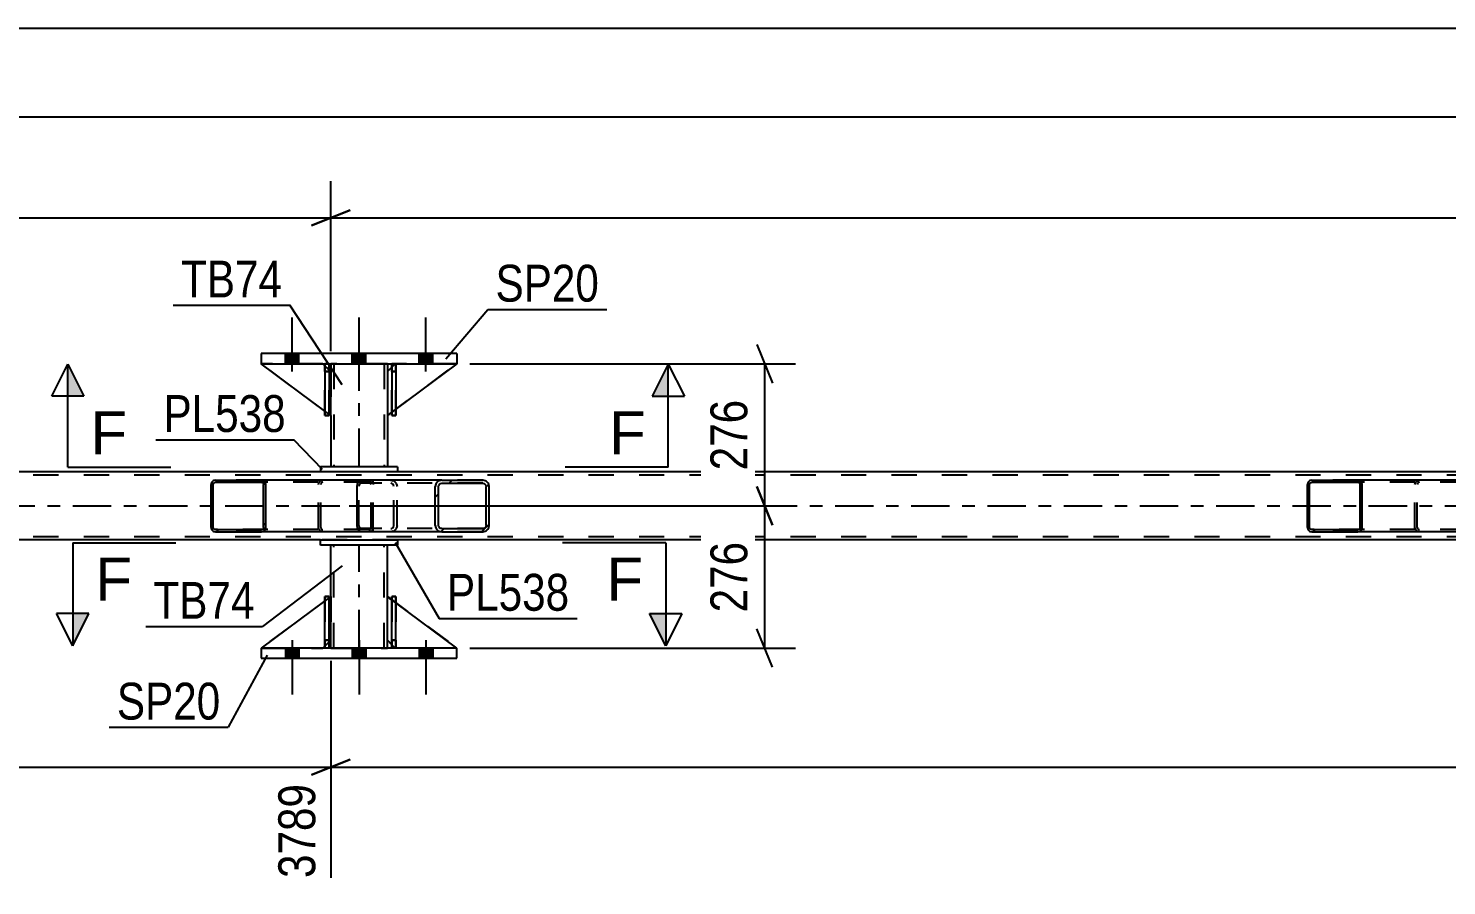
# Model space of a CAD drawing. Header units: millimetres. Extents: x 0 to 841, y 0 to 594.
# Drawn here: x 216.2 to 326.3, y 217.8 to 284.5 of the extents above; entities that cross this region are included whole.
import ezdxf

# ---------------------------------------------------------------- set-up
doc = ezdxf.new("R2010")
doc.units = ezdxf.units.MM
doc.linetypes.add('DXK_LINE_DOT2', pattern=[3.9198, 1.9599, -1.9599])
doc.linetypes.add('DXK_LINE_DOT3', pattern=[5.9187, 2.979, -0.9799, 0.9799, -0.9799])
doc.styles.add('Arial', font='ARIAL.TTF', dxfattribs={"height": 0.2})
doc.styles.add('Arial Narrow', font='ARIALN.TTF', dxfattribs={"height": 0.2})

# ---------------------------------------------------------------- blocks, each defined once
blk = doc.blocks.new('Bolt-814748613-2483 - 2466')
at = {"linetype": 'Continuous'}
for points in [[(237.22, 236.31), (236.18, 236.31), (236.18, 235.51), (237.22, 235.51)], [(237.22, 236.31), (236.18, 236.31), (236.18, 235.51), (237.22, 235.51)], [(237.22, 236.31), (236.18, 236.31), (236.18, 235.51), (237.22, 235.51)], [(242.42, 236.31), (241.38, 236.31), (241.38, 235.51), (242.42, 235.51)], [(242.42, 236.31), (241.38, 236.31), (241.38, 235.51), (242.42, 235.51)], [(247.62, 236.31), (246.58, 236.31), (246.58, 235.51), (247.62, 235.51)], [(247.62, 236.31), (246.58, 236.31), (246.58, 235.51), (247.62, 235.51)], [(247.62, 236.31), (246.58, 236.31), (246.58, 235.51), (247.62, 235.51)]]:
    blk.add_hatch(color=1, dxfattribs=at).paths.add_polyline_path(points)
at = {"color": 1, "linetype": 'Continuous'}
for p, q in [((236.7, 236.91), (236.7, 232.71)), ((236.7, 236.91), (236.7, 232.71)), ((236.7, 236.91), (236.7, 232.71)), ((241.9, 236.91), (241.9, 232.71)), ((241.9, 236.91), (241.9, 232.71)), ((247.1, 236.91), (247.1, 232.71)), ((247.1, 236.91), (247.1, 232.71)), ((247.1, 236.91), (247.1, 232.71)), ((236.18, 236.31), (236.18, 235.51)), ((236.18, 236.31), (236.18, 235.51)), ((236.18, 236.31), (236.18, 235.51)), ((237.22, 236.31), (237.22, 235.51)), ((237.22, 236.31), (237.22, 235.51)), ((237.22, 236.31), (237.22, 235.51)), ((241.38, 236.31), (241.38, 235.51)), ((241.38, 236.31), (241.38, 235.51)), ((242.42, 236.31), (242.42, 235.51)), ((242.42, 236.31), (242.42, 235.51)), ((246.58, 236.31), (246.58, 235.51)), ((246.58, 236.31), (246.58, 235.51)), ((246.58, 236.31), (246.58, 235.51)), ((247.62, 236.31), (247.62, 235.51)), ((247.62, 236.31), (247.62, 235.51)), ((247.62, 236.31), (247.62, 235.51))]:
    blk.add_line(p, q, dxfattribs=at)
blk = doc.blocks.new('Part-814748613-2604 - 2466')
at = {"color": 2, "linetype": 'Continuous'}
for p, q in [((239.57, 258.39), (239.25, 258.39)), ((239.25, 258.39), (239.25, 254.39)), ((239.57, 258.39), (239.57, 258.39)), ((239.57, 258.39), (239.57, 254.39)), ((239.57, 254.39), (239.25, 254.39))]:
    blk.add_line(p, q, dxfattribs=at)
at = {"color": 7, "linetype": 'DXK_LINE_DOT2'}
for p, q in [((239.25, 257.79), (239.25, 258.39)), ((239.57, 257.79), (239.25, 257.79)), ((239.25, 257.79), (239.25, 254.39)), ((239.57, 257.79), (239.57, 258.39)), ((239.57, 258.39), (239.57, 258.39)), ((239.57, 254.39), (239.57, 257.79))]:
    blk.add_line(p, q, dxfattribs=at)
blk = doc.blocks.new('Bolt-814748613-2484 - 2466')
at = {"linetype": 'Continuous'}
for points in [[(236.18, 258.39), (237.22, 258.39), (237.22, 259.19), (236.18, 259.19)], [(236.18, 258.39), (237.22, 258.39), (237.22, 259.19), (236.18, 259.19)], [(236.18, 258.39), (237.22, 258.39), (237.22, 259.19), (236.18, 259.19)], [(241.38, 258.39), (242.42, 258.39), (242.42, 259.19), (241.38, 259.19)], [(241.38, 258.39), (242.42, 258.39), (242.42, 259.19), (241.38, 259.19)], [(246.58, 258.39), (247.62, 258.39), (247.62, 259.19), (246.58, 259.19)], [(246.58, 258.39), (247.62, 258.39), (247.62, 259.19), (246.58, 259.19)], [(246.58, 258.39), (247.62, 258.39), (247.62, 259.19), (246.58, 259.19)]]:
    blk.add_hatch(color=1, dxfattribs=at).paths.add_polyline_path(points)
at = {"color": 1, "linetype": 'Continuous'}
for p, q in [((236.7, 257.79), (236.7, 261.99)), ((236.7, 257.79), (236.7, 261.99)), ((236.7, 257.79), (236.7, 261.99)), ((241.9, 257.79), (241.9, 261.99)), ((241.9, 257.79), (241.9, 261.99)), ((247.1, 257.79), (247.1, 261.99)), ((247.1, 257.79), (247.1, 261.99)), ((247.1, 257.79), (247.1, 261.99)), ((236.18, 258.39), (236.18, 259.19)), ((236.18, 258.39), (236.18, 259.19)), ((236.18, 258.39), (236.18, 259.19)), ((237.22, 258.39), (237.22, 259.19)), ((237.22, 258.39), (237.22, 259.19)), ((237.22, 258.39), (237.22, 259.19)), ((241.38, 258.39), (241.38, 259.19)), ((241.38, 258.39), (241.38, 259.19)), ((242.42, 258.39), (242.42, 259.19)), ((242.42, 258.39), (242.42, 259.19)), ((246.58, 258.39), (246.58, 259.19)), ((246.58, 258.39), (246.58, 259.19)), ((246.58, 258.39), (246.58, 259.19)), ((247.62, 258.39), (247.62, 259.19)), ((247.62, 258.39), (247.62, 259.19)), ((247.62, 258.39), (247.62, 259.19))]:
    blk.add_line(p, q, dxfattribs=at)
blk = doc.blocks.new('Part-814748613-2548 - 2466')
at = {"color": 2, "linetype": 'Continuous'}
for p, q in [((238.9, 249.99), (101.3, 249.99)), ((494.3, 249.99), (244.9, 249.99)), ((238.9, 244.71), (101.3, 244.71)), ((494.3, 244.71), (244.9, 244.71))]:
    blk.add_line(p, q, dxfattribs=at)
at = {"color": 7, "linetype": 'DXK_LINE_DOT2'}
for p, q in [((244.9, 249.99), (238.9, 249.99)), ((763.42, 249.75), (101.3, 249.75)), ((763.42, 244.95), (101.3, 244.95)), ((244.9, 244.71), (238.9, 244.71))]:
    blk.add_line(p, q, dxfattribs=at)
at = {"color": 7, "linetype": 'DXK_LINE_DOT3'}
blk.add_line((101.3, 247.35), (763.42, 247.35), dxfattribs=at)
blk = doc.blocks.new('Part-814748613-2610 - 2466')
at = {"linetype": 'Continuous'}
h = blk.add_hatch(dxfattribs=at)
h.set_pattern_fill('', scale=0.7, style=0, pattern_type=0)
h.set_pattern_definition([(45, (234.6393, 249.1481), (-1.57154, 1.57154), [])])
h.paths.add_polyline_path([(234.67, 249.03), (234.64, 249.15), (234.57, 249.25), (234.45, 249.32), (234.32, 249.35), (230.75, 249.35), (230.62, 249.32), (230.51, 249.25), (230.43, 249.15), (230.41, 249.03), (230.41, 245.67), (230.43, 245.54), (230.51, 245.44), (230.62, 245.37), (230.75, 245.35), (234.32, 245.35), (234.45, 245.37), (234.57, 245.44), (234.64, 245.54), (234.67, 245.67)])
h.paths.add_polyline_path([(234.48, 245.6), (234.45, 245.55), (234.39, 245.52), (234.32, 245.51), (230.75, 245.51), (230.68, 245.52), (230.63, 245.55), (230.59, 245.6), (230.58, 245.67), (230.58, 249.03), (230.59, 249.09), (230.63, 249.14), (230.68, 249.17), (230.75, 249.19), (234.32, 249.19), (234.39, 249.17), (234.45, 249.14), (234.48, 249.09), (234.49, 249.03), (234.49, 245.67)])
at = {"color": 2, "linetype": 'Continuous'}
for p, q in [((230.43, 249.15), (230.41, 249.03)), ((230.41, 245.67), (230.41, 249.03)), ((230.58, 249.03), (230.59, 249.09)), ((230.58, 245.67), (230.58, 249.03)), ((230.59, 249.09), (230.63, 249.14)), ((230.75, 249.35), (230.62, 249.32)), ((230.63, 249.14), (230.68, 249.17)), ((230.68, 249.17), (230.75, 249.19)), ((230.75, 249.35), (234.32, 249.35)), ((230.75, 249.19), (234.32, 249.19)), ((242.02, 249.35), (234.32, 249.35)), ((234.45, 249.32), (234.32, 249.35)), ((234.32, 249.19), (234.39, 249.17)), ((234.39, 249.17), (234.45, 249.14)), ((234.45, 249.14), (234.48, 249.09)), ((234.48, 249.09), (234.49, 249.03)), ((234.49, 245.67), (234.49, 249.03)), ((234.67, 249.03), (234.64, 249.15)), ((234.67, 245.67), (234.67, 249.03)), ((230.41, 245.67), (230.43, 245.54)), ((230.59, 245.6), (230.58, 245.67)), ((230.63, 245.55), (230.59, 245.6)), ((234.48, 245.6), (234.45, 245.55)), ((234.49, 245.67), (234.48, 245.6)), ((234.64, 245.54), (234.67, 245.67)), ((230.62, 245.37), (230.75, 245.35)), ((230.68, 245.52), (230.63, 245.55)), ((230.75, 245.51), (230.68, 245.52)), ((230.75, 245.51), (234.32, 245.51)), ((230.75, 245.35), (234.32, 245.35)), ((234.39, 245.52), (234.32, 245.51)), ((234.32, 245.35), (234.45, 245.37)), ((242.02, 245.35), (234.32, 245.35)), ((234.45, 245.55), (234.39, 245.52))]:
    blk.add_line(p, q, dxfattribs=at)
at = {"color": 7, "linetype": 'DXK_LINE_DOT2'}
for p, q in [((234.32, 249.35), (230.75, 249.35)), ((242.67, 249.19), (230.75, 249.19)), ((238.76, 249.03), (238.78, 249.15)), ((238.76, 245.67), (238.76, 249.03)), ((238.94, 249.09), (238.93, 249.03)), ((238.93, 245.67), (238.93, 249.03)), ((238.98, 249.14), (238.94, 249.09)), ((238.97, 249.32), (239.1, 249.35)), ((239.03, 249.17), (238.98, 249.14)), ((239.1, 249.19), (239.03, 249.17)), ((242.67, 249.35), (242.02, 249.35)), ((242.67, 249.35), (242.8, 249.32)), ((242.74, 249.17), (242.67, 249.19)), ((242.79, 249.14), (242.74, 249.17)), ((242.83, 249.09), (242.79, 249.14)), ((242.84, 249.03), (242.83, 249.09)), ((242.84, 245.67), (242.84, 249.03)), ((242.99, 249.15), (243.01, 249.05)), ((243.01, 249.05), (243.01, 249.03)), ((243.01, 245.67), (243.01, 249.03)), ((238.78, 245.54), (238.76, 245.67)), ((238.93, 245.67), (238.94, 245.6)), ((238.94, 245.6), (238.98, 245.55)), ((242.79, 245.55), (242.83, 245.6)), ((242.83, 245.6), (242.84, 245.67)), ((243.01, 245.64), (242.99, 245.54)), ((243.01, 245.67), (243.01, 245.64)), ((242.67, 245.51), (230.75, 245.51)), ((234.32, 245.35), (230.75, 245.35)), ((239.1, 245.35), (238.97, 245.37)), ((238.98, 245.55), (238.99, 245.54)), ((238.99, 245.54), (239.03, 245.52)), ((239.03, 245.52), (239.1, 245.51)), ((242.67, 245.35), (242.02, 245.35)), ((242.67, 245.51), (242.74, 245.52)), ((242.8, 245.37), (242.67, 245.35)), ((242.74, 245.52), (242.79, 245.55))]:
    blk.add_line(p, q, dxfattribs=at)
at = {"color": 2, "linetype": 'Continuous'}
for centre, start, end in [((230.74, 249.01), 110.7583, 155.68), ((234.34, 249.01), 24.32, 69.2417), ((230.74, 245.68), 204.32, 249.2417), ((234.34, 245.68), 290.7583, 335.68)]:
    blk.add_arc(centre, 0.331, start, end, dxfattribs=at)
at = {"color": 7, "linetype": 'DXK_LINE_DOT2'}
for centre, start, end in [((239.09, 249.01), 110.7583, 155.68), ((242.69, 249.01), 24.32, 69.2417), ((239.09, 245.68), 204.32, 249.2417), ((242.69, 245.68), 290.7583, 335.68)]:
    blk.add_arc(centre, 0.331, start, end, dxfattribs=at)
blk = doc.blocks.new('Part-814748613-2624 - 2466')
at = {"color": 2, "linetype": 'Continuous'}
for p, q in [((239.7, 258.39), (239.7, 257.79)), ((244.1, 258.39), (244.1, 257.79)), ((239.7, 254.39), (239.7, 250.39)), ((244.1, 254.39), (244.1, 250.39))]:
    blk.add_line(p, q, dxfattribs=at)
at = {"color": 7, "linetype": 'DXK_LINE_DOT2'}
for p, q in [((244.1, 258.39), (239.7, 258.39)), ((239.7, 257.79), (239.7, 254.39)), ((239.94, 258.39), (239.94, 250.39)), ((243.86, 258.39), (243.86, 250.39)), ((244.1, 257.79), (244.1, 254.39)), ((244.1, 250.39), (239.7, 250.39))]:
    blk.add_line(p, q, dxfattribs=at)
at = {"color": 7, "linetype": 'DXK_LINE_DOT3'}
blk.add_line((241.9, 250.39), (241.9, 258.39), dxfattribs=at)
blk = doc.blocks.new('Part-814748613-2597 - 2466')
at = {"color": 2, "linetype": 'Continuous'}
for p, q in [((244.9, 250.39), (238.9, 250.39)), ((238.9, 250.39), (238.9, 249.99)), ((244.9, 249.99), (238.9, 249.99)), ((244.9, 250.39), (244.9, 249.99))]:
    blk.add_line(p, q, dxfattribs=at)
blk = doc.blocks.new('Part-814748613-2609 - 2466')
at = {"linetype": 'Continuous'}
h = blk.add_hatch(dxfattribs=at)
h.set_pattern_fill('', scale=0.7, style=0, pattern_type=0)
h.set_pattern_definition([(45, (251.971, 249.0494), (-1.57154, 1.57154), [])])
h.paths.add_polyline_path([(252.01, 248.87), (251.97, 249.05), (251.86, 249.21), (251.7, 249.31), (251.51, 249.35), (248.32, 249.35), (248.13, 249.31), (247.97, 249.21), (247.86, 249.05), (247.82, 248.87), (247.82, 245.83), (247.86, 245.64), (247.97, 245.49), (248.13, 245.38), (248.32, 245.35), (251.51, 245.35), (251.7, 245.38), (251.86, 245.49), (251.97, 245.64), (252.01, 245.83)])
h.paths.add_polyline_path([(251.74, 245.73), (251.68, 245.66), (251.6, 245.6), (251.51, 245.59), (248.32, 245.59), (248.23, 245.6), (248.14, 245.66), (248.09, 245.73), (248.07, 245.83), (248.07, 248.87), (248.09, 248.96), (248.14, 249.04), (248.23, 249.09), (248.32, 249.11), (251.51, 249.11), (251.6, 249.09), (251.68, 249.04), (251.74, 248.96), (251.76, 248.87), (251.76, 245.83)])
at = {"color": 2, "linetype": 'Continuous'}
for p, q in [((241.75, 248.87), (241.77, 249.05)), ((241.77, 249.05), (241.83, 249.21)), ((241.83, 249.21), (241.92, 249.31)), ((241.92, 249.31), (242.02, 249.35)), ((248.32, 249.35), (242.02, 249.35)), ((247.86, 249.05), (247.82, 248.87)), ((248.07, 248.87), (248.09, 248.96)), ((248.09, 248.96), (248.14, 249.04)), ((248.32, 249.35), (248.13, 249.31)), ((248.14, 249.04), (248.23, 249.09)), ((248.23, 249.09), (248.32, 249.11)), ((248.32, 249.35), (251.51, 249.35)), ((248.32, 249.11), (251.51, 249.11)), ((251.7, 249.31), (251.51, 249.35)), ((251.51, 249.11), (251.6, 249.09)), ((251.6, 249.09), (251.68, 249.04)), ((251.68, 249.04), (251.74, 248.96)), ((251.74, 248.96), (251.76, 248.87)), ((252.01, 248.87), (251.97, 249.05)), ((241.75, 245.83), (241.75, 248.87)), ((247.82, 245.83), (247.82, 248.87)), ((248.07, 245.83), (248.07, 248.87)), ((251.76, 245.83), (251.76, 248.87)), ((252.01, 245.83), (252.01, 248.87)), ((241.77, 245.64), (241.75, 245.83)), ((241.83, 245.49), (241.77, 245.64)), ((247.82, 245.83), (247.86, 245.64)), ((248.09, 245.73), (248.07, 245.83)), ((248.14, 245.66), (248.09, 245.73)), ((248.23, 245.6), (248.14, 245.66)), ((248.32, 245.59), (248.23, 245.6)), ((248.32, 245.59), (251.51, 245.59)), ((251.6, 245.6), (251.51, 245.59)), ((251.68, 245.66), (251.6, 245.6)), ((251.74, 245.73), (251.68, 245.66)), ((251.76, 245.83), (251.74, 245.73)), ((251.97, 245.64), (252.01, 245.83)), ((241.92, 245.38), (241.83, 245.49)), ((242.02, 245.35), (241.92, 245.38)), ((248.32, 245.35), (242.02, 245.35)), ((248.13, 245.38), (248.32, 245.35)), ((248.32, 245.35), (251.51, 245.35)), ((251.51, 245.35), (251.7, 245.38))]:
    blk.add_line(p, q, dxfattribs=at)
at = {"color": 7, "linetype": 'DXK_LINE_DOT2'}
for p, q in [((241.9, 248.96), (241.89, 248.87)), ((241.93, 249.04), (241.9, 248.96)), ((241.97, 249.09), (241.93, 249.04)), ((242.02, 249.11), (241.97, 249.09)), ((251.51, 249.11), (242.02, 249.11)), ((243.01, 249.11), (243.01, 249.35)), ((244.36, 249.35), (244.55, 249.31)), ((244.45, 249.09), (244.36, 249.11)), ((244.53, 249.04), (244.45, 249.09)), ((244.59, 248.96), (244.53, 249.04)), ((244.61, 248.87), (244.59, 248.96)), ((244.82, 249.05), (244.86, 248.87)), ((251.51, 249.35), (248.32, 249.35)), ((241.89, 245.83), (241.89, 248.87)), ((244.61, 245.83), (244.61, 248.87)), ((244.86, 245.83), (244.86, 248.87)), ((241.89, 245.83), (241.9, 245.73)), ((241.9, 245.73), (241.93, 245.66)), ((241.93, 245.66), (241.97, 245.6)), ((241.97, 245.6), (242.02, 245.59)), ((251.51, 245.59), (242.02, 245.59)), ((243.01, 245.35), (243.01, 245.59)), ((244.36, 245.59), (244.45, 245.6)), ((244.45, 245.6), (244.53, 245.66)), ((244.53, 245.66), (244.59, 245.73)), ((244.59, 245.73), (244.61, 245.83)), ((244.86, 245.83), (244.82, 245.64)), ((244.55, 245.38), (244.36, 245.35)), ((251.51, 245.35), (248.32, 245.35))]:
    blk.add_line(p, q, dxfattribs=at)
for centre, start, end in [((244.37, 248.85), 23.8494, 68.8059), ((244.37, 245.84), 291.1941, 336.1506)]:
    blk.add_arc(centre, 0.492, start, end, dxfattribs=at)
at = {"color": 2, "linetype": 'Continuous'}
for centre, start, end in [((248.31, 248.85), 111.1941, 156.1506), ((251.52, 248.85), 23.8494, 68.8059), ((248.31, 245.84), 203.8494, 248.8059), ((251.52, 245.84), 291.1941, 336.1506)]:
    blk.add_arc(centre, 0.492, start, end, dxfattribs=at)
blk = doc.blocks.new('Part-814748613-2626 - 2466')
at = {"color": 7, "linetype": 'DXK_LINE_DOT2'}
for p, q in [((244.45, 257.79), (244.45, 258.39)), ((244.45, 258.39), (244.45, 258.39)), ((244.45, 258.39), (244.45, 254.39)), ((244.77, 258.39), (244.45, 258.39)), ((244.45, 254.39), (244.45, 257.79)), ((244.45, 257.79), (244.77, 257.79)), ((244.77, 257.79), (244.77, 258.39)), ((244.77, 254.39), (244.77, 258.39)), ((244.77, 257.79), (244.77, 254.39)), ((244.45, 254.39), (244.77, 254.39))]:
    blk.add_line(p, q, dxfattribs=at)
blk = doc.blocks.new('Part-814748613-2706 - 2466')
at = {"color": 2, "linetype": 'Continuous'}
for p, q in [((244.1, 236.91), (244.1, 240.31)), ((244.45, 240.04), (244.1, 240.31)), ((249.5, 236.31), (244.77, 239.81)), ((244.45, 236.55), (244.1, 236.91))]:
    blk.add_line(p, q, dxfattribs=at)
at = {"color": 7, "linetype": 'DXK_LINE_DOT2'}
for p, q in [((244.77, 239.81), (244.45, 240.04)), ((244.7, 236.31), (244.45, 236.55)), ((249.5, 236.31), (244.7, 236.31)), ((249.5, 236.31), (249.5, 236.31)), ((249.5, 236.31), (249.5, 236.31))]:
    blk.add_line(p, q, dxfattribs=at)
blk = doc.blocks.new('Part-814748613-2707 - 2466')
at = {"color": 7, "linetype": 'DXK_LINE_DOT2'}
for p, q in [((244.1, 236.91), (244.1, 240.31)), ((244.1, 240.31), (249.5, 236.31)), ((244.7, 236.31), (244.1, 236.91)), ((249.5, 236.31), (244.7, 236.31))]:
    blk.add_line(p, q, dxfattribs=at)
blk = doc.blocks.new('Part-814748613-2708 - 2466')
at = {"color": 7, "linetype": 'DXK_LINE_DOT2'}
for p, q in [((239.25, 257.79), (239.25, 258.39)), ((239.25, 258.39), (239.25, 258.39)), ((239.25, 258.39), (239.25, 254.39)), ((239.57, 258.39), (239.25, 258.39)), ((239.25, 254.39), (239.25, 257.79)), ((239.25, 257.79), (239.57, 257.79)), ((239.57, 257.79), (239.57, 258.39)), ((239.57, 254.39), (239.57, 258.39)), ((239.57, 257.79), (239.57, 254.39)), ((239.25, 254.39), (239.57, 254.39))]:
    blk.add_line(p, q, dxfattribs=at)
blk = doc.blocks.new('Part-814748613-2709 - 2466')
at = {"color": 7, "linetype": 'DXK_LINE_DOT2'}
for p, q in [((239.57, 240.21), (239.25, 239.98)), ((239.7, 236.91), (239.7, 240.31)), ((239.7, 236.91), (239.1, 236.31)), ((239.57, 236.78), (239.25, 236.46)), ((234.3, 236.31), (239.1, 236.31))]:
    blk.add_line(p, q, dxfattribs=at)
at = {"color": 2, "linetype": 'Continuous'}
for p, q in [((239.7, 240.31), (239.57, 240.21)), ((239.7, 236.91), (239.7, 240.31)), ((239.25, 239.98), (234.3, 236.31)), ((239.7, 236.91), (239.57, 236.78)), ((239.7, 236.91), (239.7, 236.91)), ((239.25, 236.46), (239.1, 236.31))]:
    blk.add_line(p, q, dxfattribs=at)
blk = doc.blocks.new('Part-814748613-2710 - 2466')
at = {"color": 7, "linetype": 'DXK_LINE_DOT2'}
for p, q in [((239.7, 240.31), (234.3, 236.31)), ((239.7, 236.91), (239.7, 240.31)), ((239.7, 240.31), (239.7, 236.91)), ((239.1, 236.31), (239.7, 236.91)), ((239.7, 236.91), (239.1, 236.31)), ((239.7, 236.91), (239.7, 236.91)), ((234.3, 236.31), (239.1, 236.31))]:
    blk.add_line(p, q, dxfattribs=at)
blk = doc.blocks.new('Part-814748613-2711 - 2466')
at = {"color": 2, "linetype": 'Continuous'}
for p, q in [((244.45, 236.31), (244.45, 240.31)), ((244.45, 240.31), (244.77, 240.31)), ((244.77, 236.31), (244.77, 240.31)), ((244.45, 236.31), (244.45, 236.31)), ((244.77, 236.31), (244.45, 236.31))]:
    blk.add_line(p, q, dxfattribs=at)
at = {"color": 7, "linetype": 'DXK_LINE_DOT2'}
for p, q in [((244.45, 240.31), (244.45, 236.91)), ((244.77, 236.91), (244.77, 240.31)), ((244.45, 236.91), (244.45, 236.31)), ((244.45, 236.91), (244.77, 236.91)), ((244.77, 236.31), (244.77, 236.91)), ((244.77, 236.31), (244.77, 236.31))]:
    blk.add_line(p, q, dxfattribs=at)
blk = doc.blocks.new('Part-814748613-2713 - 2466')
at = {"color": 7, "linetype": 'DXK_LINE_DOT2'}
for p, q in [((244.77, 240.31), (244.45, 240.31)), ((244.45, 236.91), (244.45, 240.31)), ((244.45, 236.31), (244.45, 240.31)), ((244.77, 240.31), (244.77, 236.91)), ((244.77, 236.31), (244.77, 240.31)), ((244.77, 236.91), (244.45, 236.91)), ((244.45, 236.31), (244.45, 236.91)), ((244.77, 236.91), (244.77, 236.31)), ((244.77, 236.31), (244.45, 236.31)), ((244.77, 236.31), (244.77, 236.31))]:
    blk.add_line(p, q, dxfattribs=at)
blk = doc.blocks.new('Part-814748613-2717 - 2466')
at = {"color": 2, "linetype": 'Continuous'}
for p, q in [((244.77, 258.39), (244.45, 258.39)), ((244.45, 258.39), (244.45, 254.39)), ((244.77, 258.39), (244.77, 258.39)), ((244.77, 258.39), (244.77, 254.39)), ((244.77, 254.39), (244.45, 254.39))]:
    blk.add_line(p, q, dxfattribs=at)
at = {"color": 7, "linetype": 'DXK_LINE_DOT2'}
for p, q in [((244.45, 257.79), (244.45, 258.39)), ((244.77, 257.79), (244.45, 257.79)), ((244.45, 257.79), (244.45, 254.39)), ((244.77, 257.79), (244.77, 258.39)), ((244.77, 258.39), (244.77, 258.39)), ((244.77, 254.39), (244.77, 257.79))]:
    blk.add_line(p, q, dxfattribs=at)
blk = doc.blocks.new('Part-814748613-2718 - 2466')
at = {"color": 7, "linetype": 'DXK_LINE_DOT2'}
for p, q in [((239.7, 254.39), (234.3, 258.39)), ((234.3, 258.39), (239.1, 258.39)), ((239.1, 258.39), (239.7, 257.79)), ((239.7, 257.79), (239.1, 258.39)), ((239.7, 257.79), (239.7, 254.39)), ((239.7, 257.79), (239.7, 257.79)), ((239.7, 257.79), (239.7, 254.39))]:
    blk.add_line(p, q, dxfattribs=at)
blk = doc.blocks.new('Part-814748613-2719 - 2466')
at = {"color": 2, "linetype": 'Continuous'}
for p, q in [((239.25, 254.72), (234.3, 258.39)), ((239.25, 258.23), (239.1, 258.39)), ((239.7, 257.79), (239.57, 257.91)), ((239.7, 257.79), (239.7, 257.79)), ((239.7, 254.39), (239.7, 257.79)), ((239.57, 254.48), (239.7, 254.39)), ((239.7, 254.39), (239.7, 254.39))]:
    blk.add_line(p, q, dxfattribs=at)
at = {"color": 7, "linetype": 'DXK_LINE_DOT2'}
for p, q in [((239.1, 258.39), (234.3, 258.39)), ((239.1, 258.39), (239.7, 257.79)), ((239.57, 257.91), (239.25, 258.23)), ((239.7, 257.79), (239.7, 254.39)), ((239.57, 254.48), (239.25, 254.72))]:
    blk.add_line(p, q, dxfattribs=at)
blk = doc.blocks.new('Part-814748613-2720 - 2466')
at = {"color": 7, "linetype": 'DXK_LINE_DOT2'}
for p, q in [((244.7, 258.39), (244.1, 257.79)), ((244.1, 254.39), (249.5, 258.39)), ((244.1, 257.79), (244.1, 254.39)), ((249.5, 258.39), (244.7, 258.39))]:
    blk.add_line(p, q, dxfattribs=at)
blk = doc.blocks.new('Part-814748613-2721 - 2466')
at = {"color": 2, "linetype": 'Continuous'}
for p, q in [((244.45, 258.14), (244.1, 257.79)), ((244.1, 257.79), (244.1, 254.39)), ((249.5, 258.39), (244.77, 254.88)), ((244.45, 254.65), (244.1, 254.39))]:
    blk.add_line(p, q, dxfattribs=at)
at = {"color": 7, "linetype": 'DXK_LINE_DOT2'}
for p, q in [((244.7, 258.39), (244.45, 258.14)), ((249.5, 258.39), (244.7, 258.39)), ((244.77, 254.88), (244.45, 254.65))]:
    blk.add_line(p, q, dxfattribs=at)
blk = doc.blocks.new('Part-814748613-2740 - 2466')
at = {"linetype": 'Continuous'}
h = blk.add_hatch(dxfattribs=at)
h.set_pattern_fill('', scale=0.7, style=0, pattern_type=0)
h.set_pattern_definition([(45, (319.7735, 249.1481), (-1.57154, 1.57154), [])])
h.paths.add_polyline_path([(319.8, 249.03), (319.77, 249.15), (319.7, 249.25), (319.59, 249.32), (319.46, 249.35), (315.88, 249.35), (315.75, 249.32), (315.64, 249.25), (315.57, 249.15), (315.54, 249.03), (315.54, 245.67), (315.57, 245.54), (315.64, 245.44), (315.75, 245.37), (315.88, 245.35), (319.46, 245.35), (319.59, 245.37), (319.7, 245.44), (319.77, 245.54), (319.8, 245.67)])
h.paths.add_polyline_path([(319.62, 245.6), (319.58, 245.55), (319.52, 245.52), (319.46, 245.51), (315.88, 245.51), (315.82, 245.52), (315.76, 245.55), (315.73, 245.6), (315.71, 245.67), (315.71, 249.03), (315.73, 249.09), (315.76, 249.14), (315.82, 249.17), (315.88, 249.19), (319.46, 249.19), (319.52, 249.17), (319.58, 249.14), (319.62, 249.09), (319.63, 249.03), (319.63, 245.67)])
at = {"color": 2, "linetype": 'Continuous'}
for p, q in [((315.57, 249.15), (315.54, 249.03)), ((315.54, 245.67), (315.54, 249.03)), ((315.71, 249.03), (315.73, 249.09)), ((315.71, 245.67), (315.71, 249.03)), ((315.73, 249.09), (315.76, 249.14)), ((315.88, 249.35), (315.75, 249.32)), ((315.76, 249.14), (315.82, 249.17)), ((315.82, 249.17), (315.88, 249.19)), ((315.88, 249.35), (319.46, 249.35)), ((315.88, 249.19), (319.46, 249.19)), ((327.16, 249.35), (319.46, 249.35)), ((319.59, 249.32), (319.46, 249.35)), ((319.46, 249.19), (319.52, 249.17)), ((319.52, 249.17), (319.58, 249.14)), ((319.58, 249.14), (319.62, 249.09)), ((319.62, 249.09), (319.63, 249.03)), ((319.63, 245.67), (319.63, 249.03)), ((319.8, 249.03), (319.77, 249.15)), ((319.8, 245.67), (319.8, 249.03)), ((315.54, 245.67), (315.57, 245.54)), ((315.73, 245.6), (315.71, 245.67)), ((315.76, 245.55), (315.73, 245.6)), ((319.62, 245.6), (319.58, 245.55)), ((319.63, 245.67), (319.62, 245.6)), ((319.77, 245.54), (319.8, 245.67)), ((315.75, 245.37), (315.88, 245.35)), ((315.82, 245.52), (315.76, 245.55)), ((315.88, 245.51), (315.82, 245.52)), ((315.88, 245.51), (319.46, 245.51)), ((315.88, 245.35), (319.46, 245.35)), ((319.52, 245.52), (319.46, 245.51)), ((319.46, 245.35), (319.59, 245.37)), ((327.16, 245.35), (319.46, 245.35)), ((319.58, 245.55), (319.52, 245.52))]:
    blk.add_line(p, q, dxfattribs=at)
at = {"color": 7, "linetype": 'DXK_LINE_DOT2'}
for p, q in [((319.46, 249.35), (315.88, 249.35)), ((327.81, 249.19), (315.88, 249.19)), ((323.89, 249.03), (323.92, 249.15)), ((323.89, 245.67), (323.89, 249.03)), ((324.08, 249.09), (324.06, 249.03)), ((324.06, 245.67), (324.06, 249.03)), ((324.11, 249.14), (324.08, 249.09)), ((324.1, 249.32), (324.23, 249.35)), ((324.17, 249.17), (324.11, 249.14)), ((324.23, 249.19), (324.17, 249.17)), ((327.81, 249.35), (327.16, 249.35)), ((327.81, 249.35), (327.94, 249.32)), ((327.87, 249.17), (327.81, 249.19)), ((327.93, 249.14), (327.87, 249.17)), ((327.97, 249.09), (327.93, 249.14)), ((327.98, 249.03), (327.97, 249.09)), ((327.98, 245.67), (327.98, 249.03)), ((328.12, 249.15), (328.15, 249.03)), ((328.15, 245.67), (328.15, 249.03)), ((323.92, 245.54), (323.89, 245.67)), ((324.06, 245.67), (324.08, 245.6)), ((324.08, 245.6), (324.11, 245.55)), ((327.93, 245.55), (327.97, 245.6)), ((327.97, 245.6), (327.98, 245.67)), ((328.15, 245.67), (328.12, 245.54)), ((327.81, 245.51), (315.88, 245.51)), ((319.46, 245.35), (315.88, 245.35)), ((324.23, 245.35), (324.1, 245.37)), ((324.11, 245.55), (324.13, 245.54)), ((324.13, 245.54), (324.17, 245.52)), ((324.17, 245.52), (324.23, 245.51)), ((327.81, 245.35), (327.16, 245.35)), ((327.81, 245.51), (327.87, 245.52)), ((327.94, 245.37), (327.81, 245.35)), ((327.87, 245.52), (327.93, 245.55))]:
    blk.add_line(p, q, dxfattribs=at)
at = {"color": 2, "linetype": 'Continuous'}
for centre, start, end in [((315.87, 249.01), 110.7583, 155.68), ((319.47, 249.01), 24.32, 69.2417), ((315.87, 245.68), 204.32, 249.2417), ((319.47, 245.68), 290.7583, 335.68)]:
    blk.add_arc(centre, 0.331, start, end, dxfattribs=at)
at = {"color": 7, "linetype": 'DXK_LINE_DOT2'}
for centre, start, end in [((324.22, 249.01), 110.7583, 155.68), ((327.82, 249.01), 24.32, 69.2417), ((324.22, 245.68), 204.32, 249.2417), ((327.82, 245.68), 290.7583, 335.68)]:
    blk.add_arc(centre, 0.331, start, end, dxfattribs=at)
blk = doc.blocks.new('Part-814748613-2748 - 2466')
at = {"color": 2, "linetype": 'Continuous'}
for p, q in [((239.25, 236.31), (239.25, 240.31)), ((239.25, 240.31), (239.57, 240.31)), ((239.57, 236.31), (239.57, 240.31)), ((239.25, 236.31), (239.25, 236.31)), ((239.57, 236.31), (239.25, 236.31))]:
    blk.add_line(p, q, dxfattribs=at)
at = {"color": 7, "linetype": 'DXK_LINE_DOT2'}
for p, q in [((239.25, 240.31), (239.25, 236.91)), ((239.57, 236.91), (239.57, 240.31)), ((239.25, 236.91), (239.25, 236.31)), ((239.25, 236.91), (239.57, 236.91)), ((239.57, 236.31), (239.57, 236.91)), ((239.57, 236.31), (239.57, 236.31))]:
    blk.add_line(p, q, dxfattribs=at)
blk = doc.blocks.new('Part-814748613-2750 - 2466')
at = {"color": 7, "linetype": 'DXK_LINE_DOT2'}
for p, q in [((239.57, 240.31), (239.25, 240.31)), ((239.25, 236.91), (239.25, 240.31)), ((239.25, 236.31), (239.25, 240.31)), ((239.57, 240.31), (239.57, 236.91)), ((239.57, 236.31), (239.57, 240.31)), ((239.57, 236.91), (239.25, 236.91)), ((239.25, 236.31), (239.25, 236.91)), ((239.57, 236.91), (239.57, 236.31)), ((239.57, 236.31), (239.25, 236.31)), ((239.57, 236.31), (239.57, 236.31))]:
    blk.add_line(p, q, dxfattribs=at)
blk = doc.blocks.new('Part-814748613-2756 - 2466')
at = {"color": 2, "linetype": 'Continuous'}
for p, q in [((238.9, 244.71), (244.9, 244.71)), ((238.9, 244.31), (238.9, 244.71)), ((244.9, 244.71), (244.9, 244.31)), ((244.9, 244.31), (238.9, 244.31))]:
    blk.add_line(p, q, dxfattribs=at)
blk = doc.blocks.new('Part-814748613-2761 - 2466')
at = {"color": 2, "linetype": 'Continuous'}
for p, q in [((239.7, 240.31), (239.7, 244.31)), ((244.1, 240.31), (244.1, 244.31)), ((239.7, 236.31), (239.7, 236.91)), ((244.1, 236.31), (244.1, 236.91))]:
    blk.add_line(p, q, dxfattribs=at)
at = {"color": 7, "linetype": 'DXK_LINE_DOT2'}
for p, q in [((244.1, 244.31), (239.7, 244.31)), ((239.94, 236.31), (239.94, 244.31)), ((243.86, 236.31), (243.86, 244.31)), ((239.7, 236.91), (239.7, 240.31)), ((244.1, 236.91), (244.1, 240.31)), ((239.7, 236.31), (244.1, 236.31))]:
    blk.add_line(p, q, dxfattribs=at)
at = {"color": 7, "linetype": 'DXK_LINE_DOT3'}
blk.add_line((241.9, 236.31), (241.9, 244.31), dxfattribs=at)
blk = doc.blocks.new('Part-814748613-2766 - 2466')
at = {"color": 2, "linetype": 'Continuous'}
for p, q in [((249.5, 259.19), (234.3, 259.19)), ((234.3, 259.19), (234.3, 258.39)), ((249.5, 259.19), (249.5, 258.39)), ((234.3, 258.39), (249.5, 258.39))]:
    blk.add_line(p, q, dxfattribs=at)
blk = doc.blocks.new('Part-814748613-2771 - 2466')
at = {"color": 2, "linetype": 'Continuous'}
for p, q in [((249.5, 236.31), (234.3, 236.31)), ((234.3, 236.31), (234.3, 235.51)), ((249.5, 235.51), (249.5, 236.31)), ((234.3, 235.51), (249.5, 235.51))]:
    blk.add_line(p, q, dxfattribs=at)
blk = doc.blocks.new('StraightDimension-814748613-8495 - 2466')
at = {"color": 7, "linetype": 'Continuous'}
blk.add_line((91.08, 277.58), (773.64, 277.58), dxfattribs=at)
blk = doc.blocks.new('StraightDimension-814748613-2820 - 2466')
at = {"color": 7, "linetype": 'Continuous'}
for p, q in [((239.7, 259.39), (239.7, 272.59)), ((241.2, 270.34), (238.2, 269.14)), ((239.7, 269.74), (495.1, 269.74))]:
    blk.add_line(p, q, dxfattribs=at)
blk = doc.blocks.new('StraightDimension-814748613-2788 - 2466')
at = {"color": 7, "linetype": 'Continuous'}
for p, q in [((239.7, 235.31), (239.7, 218.44)), ((91.08, 227.05), (239.7, 227.05)), ((238.2, 226.45), (241.2, 227.65))]:
    blk.add_line(p, q, dxfattribs=at)
at = {"color": 0, "linetype": 'Continuous'}
blk.add_wipeout([(239.1, 226.35), (234.9, 226.35), (234.9, 217.84), (239.1, 217.84)], dxfattribs=at)
at = {"color": 3, "linetype": 'Continuous', "style": 'Arial Narrow'}
blk.add_text('3789', height=2.863, rotation=90.0002, dxfattribs=at).set_placement((238.5, 218.44))
blk = doc.blocks.new('StraightDimension-814748613-2795 - 2466')
at = {"color": 7, "linetype": 'Continuous'}
for p, q in [((239.7, 235.31), (239.7, 218.44)), ((241.2, 227.65), (238.2, 226.45)), ((239.7, 227.05), (495.1, 227.05))]:
    blk.add_line(p, q, dxfattribs=at)
blk = doc.blocks.new('StraightDimension-814748613-2813 - 2466')
at = {"color": 7, "linetype": 'Continuous'}
for p, q in [((239.7, 259.39), (239.7, 272.59)), ((238.2, 269.14), (241.2, 270.34)), ((91.08, 269.74), (239.7, 269.74))]:
    blk.add_line(p, q, dxfattribs=at)
blk = doc.blocks.new('StraightDimension-814748613-2853 - 2466')
at = {"color": 7, "linetype": 'Continuous'}
for p, q in [((272.8, 248.85), (274, 245.85)), ((241.13, 247.35), (275.8, 247.35)), ((273.4, 236.31), (273.4, 247.35)), ((274, 234.81), (272.8, 237.81)), ((250.5, 236.31), (275.8, 236.31))]:
    blk.add_line(p, q, dxfattribs=at)
at = {"color": 0}
blk.add_wipeout([(272.65, 245.17), (268.45, 245.17), (268.45, 238.48), (272.65, 238.48)], dxfattribs=at)
at = {"color": 3, "style": 'Arial Narrow'}
blk.add_text('276', height=2.863, rotation=90.0002, dxfattribs=at).set_placement((272.05, 239.08))
blk = doc.blocks.new('StraightDimension-814748613-2881 - 2466')
at = {"color": 7, "linetype": 'Continuous'}
for p, q in [((272.8, 259.89), (274, 256.89)), ((250.5, 258.39), (275.8, 258.39)), ((273.4, 247.35), (273.4, 258.39)), ((274, 245.85), (272.8, 248.85)), ((241.13, 247.35), (275.8, 247.35))]:
    blk.add_line(p, q, dxfattribs=at)
at = {"color": 0}
blk.add_wipeout([(272.65, 256.21), (268.45, 256.21), (268.45, 249.52), (272.65, 249.52)], dxfattribs=at)
at = {"color": 3, "style": 'Arial Narrow'}
blk.add_text('276', height=2.863, rotation=90.0002, dxfattribs=at).set_placement((272.05, 250.12))
blk = doc.blocks.new('StraightDimension-814748613-2910 - 2466')
at = {"color": 7, "linetype": 'Continuous'}
blk.add_line((90.44, 284.47), (774.28, 284.47), dxfattribs=at)
blk = doc.blocks.new('Mark-814748613-2593 - 2466')
at = {"color": 30, "linetype": 'Continuous'}
for p in [(226.12, 252.5), (239.07, 250.19)]:
    blk.add_line(p, (236.83, 252.5), dxfattribs=at)
at = {"color": 0}
blk.add_wipeout([(236.23, 253.1), (236.23, 256.1), (226.72, 256.1), (226.72, 253.1)], dxfattribs=at)
blk.add_wipeout([(236.23, 253.1), (236.23, 256.1), (226.72, 256.1), (226.72, 253.1)], dxfattribs=at)
at = {"color": 3, "style": 'Arial Narrow'}
blk.add_text('PL538', height=2.863, dxfattribs=at).set_placement((226.72, 253.1))
blk = doc.blocks.new('Mark-814748613-2620 - 2466')
at = {"color": 30, "linetype": 'Continuous'}
for p in [(227.48, 262.95), (240.59, 256.77)]:
    blk.add_line(p, (236.54, 262.95), dxfattribs=at)
at = {"color": 0}
blk.add_wipeout([(235.94, 263.55), (235.94, 266.55), (228.08, 266.55), (228.08, 263.55)], dxfattribs=at)
blk.add_wipeout([(235.94, 263.55), (235.94, 266.55), (228.08, 266.55), (228.08, 263.55)], dxfattribs=at)
at = {"color": 3, "style": 'Arial Narrow'}
blk.add_text('TB74', height=2.863, dxfattribs=at).set_placement((228.08, 263.55))
blk = doc.blocks.new('Mark-814748613-2752 - 2466')
at = {"color": 30, "linetype": 'Continuous'}
for p, q in [((244.7, 244.5), (248.13, 238.61)), ((248.13, 238.61), (258.83, 238.61))]:
    blk.add_line(p, q, dxfattribs=at)
at = {"color": 0}
blk.add_wipeout([(258.23, 239.21), (258.23, 242.21), (248.73, 242.21), (248.73, 239.21)], dxfattribs=at)
blk.add_wipeout([(258.23, 239.21), (258.23, 242.21), (248.73, 242.21), (248.73, 239.21)], dxfattribs=at)
at = {"color": 3, "style": 'Arial Narrow'}
blk.add_text('PL538', height=2.863, dxfattribs=at).set_placement((248.73, 239.21))
blk = doc.blocks.new('Mark-814748613-2757 - 2466')
at = {"color": 30, "linetype": 'Continuous'}
for p in [(240.59, 242.69), (225.34, 237.98)]:
    blk.add_line(p, (234.4, 237.98), dxfattribs=at)
at = {"color": 0}
blk.add_wipeout([(233.8, 238.58), (233.8, 241.58), (225.94, 241.58), (225.94, 238.58)], dxfattribs=at)
blk.add_wipeout([(233.8, 238.58), (233.8, 241.58), (225.94, 241.58), (225.94, 238.58)], dxfattribs=at)
at = {"color": 3, "style": 'Arial Narrow'}
blk.add_text('TB74', height=2.863, dxfattribs=at).set_placement((225.94, 238.58))
blk = doc.blocks.new('Mark-814748613-2762 - 2466')
at = {"color": 30, "linetype": 'Continuous'}
for p, q in [((248.64, 258.79), (251.9, 262.63)), ((251.9, 262.63), (261.14, 262.63))]:
    blk.add_line(p, q, dxfattribs=at)
at = {"color": 0}
blk.add_wipeout([(260.54, 263.23), (260.54, 266.23), (252.5, 266.23), (252.5, 263.23)], dxfattribs=at)
blk.add_wipeout([(260.54, 263.23), (260.54, 266.23), (252.5, 266.23), (252.5, 263.23)], dxfattribs=at)
at = {"color": 3, "style": 'Arial Narrow'}
blk.add_text('SP20', height=2.863, dxfattribs=at).set_placement((252.5, 263.23))
blk = doc.blocks.new('Mark-814748613-2767 - 2466')
at = {"color": 30, "linetype": 'Continuous'}
for p in [(234.76, 235.75), (222.5, 230.15)]:
    blk.add_line(p, (231.74, 230.15), dxfattribs=at)
at = {"color": 0}
blk.add_wipeout([(231.14, 230.75), (231.14, 233.75), (223.1, 233.75), (223.1, 230.75)], dxfattribs=at)
blk.add_wipeout([(231.14, 230.75), (231.14, 233.75), (223.1, 233.75), (223.1, 230.75)], dxfattribs=at)
at = {"color": 3, "style": 'Arial Narrow'}
blk.add_text('SP20', height=2.863, dxfattribs=at).set_placement((223.1, 230.75))
blk = doc.blocks.new('SectionMark-814748613-2962 - 2466')
at = {"linetype": 'Continuous'}
for points in [[(220.54, 255.87), (219.29, 255.87), (219.29, 258.37)], [(265.91, 255.87), (264.66, 255.87), (265.91, 258.37)]]:
    blk.add_hatch(color=6, dxfattribs=at).paths.add_polyline_path(points)
at = {"color": 6, "linetype": 'Continuous'}
for p, q in [((218.04, 255.87), (219.29, 258.37)), ((219.29, 250.37), (219.29, 258.37)), ((219.29, 258.37), (220.54, 255.87)), ((265.91, 258.37), (264.66, 255.87)), ((265.91, 250.37), (265.91, 258.37)), ((265.91, 258.37), (267.16, 255.87)), ((220.54, 255.87), (218.04, 255.87)), ((264.66, 255.87), (267.16, 255.87)), ((219.29, 250.37), (227.29, 250.37)), ((265.91, 250.37), (257.91, 250.37))]:
    blk.add_line(p, q, dxfattribs=at)
at = {"color": 0, "linetype": 'Continuous'}
for points in [[(223.89, 251.37), (223.89, 254.87), (221.04, 254.87), (221.04, 251.37)], [(264.16, 251.37), (264.16, 254.87), (261.31, 254.87), (261.31, 251.37)]]:
    blk.add_wipeout(points, dxfattribs=at)
at = {"color": 3, "linetype": 'Continuous', "style": 'Arial'}
for p in [(221.04, 251.37), (261.31, 251.37)]:
    blk.add_text('F', height=3.34, dxfattribs=at).set_placement(p)
blk = doc.blocks.new('SectionMark-814748613-2966 - 2466')
at = {"linetype": 'Continuous'}
for points in [[(219.67, 238.99), (220.92, 238.99), (219.67, 236.49)], [(264.46, 238.99), (265.71, 238.99), (265.71, 236.49)]]:
    blk.add_hatch(color=6, dxfattribs=at).paths.add_polyline_path(points)
at = {"color": 6, "linetype": 'Continuous'}
for p, q in [((219.67, 244.49), (227.67, 244.49)), ((219.67, 244.49), (219.67, 236.49)), ((265.71, 244.49), (257.71, 244.49)), ((265.71, 244.49), (265.71, 236.49)), ((219.67, 236.49), (218.42, 238.99)), ((220.92, 238.99), (218.42, 238.99)), ((219.67, 236.49), (220.92, 238.99)), ((264.46, 238.99), (266.96, 238.99)), ((265.71, 236.49), (264.46, 238.99)), ((266.96, 238.99), (265.71, 236.49))]:
    blk.add_line(p, q, dxfattribs=at)
at = {"color": 0, "linetype": 'Continuous'}
for points in [[(224.27, 239.99), (224.27, 243.49), (221.42, 243.49), (221.42, 239.99)], [(263.96, 239.99), (263.96, 243.49), (261.11, 243.49), (261.11, 239.99)]]:
    blk.add_wipeout(points, dxfattribs=at)
at = {"color": 3, "linetype": 'Continuous', "style": 'Arial'}
for p in [(221.42, 239.99), (261.11, 239.99)]:
    blk.add_text('F', height=3.34, dxfattribs=at).set_placement(p)

msp = doc.modelspace()

# ---------------------------------------------------------------- block references
for name in ['Bolt-814748613-2484 - 2466', 'Part-814748613-2766 - 2466', 'Part-814748613-2718 - 2466', 'Part-814748613-2719 - 2466', 'Part-814748613-2604 - 2466', 'Part-814748613-2708 - 2466', 'Part-814748613-2624 - 2466', 'Part-814748613-2720 - 2466', 'Part-814748613-2721 - 2466', 'Part-814748613-2626 - 2466', 'Part-814748613-2717 - 2466', 'Part-814748613-2548 - 2466', 'Part-814748613-2597 - 2466', 'Part-814748613-2610 - 2466', 'Part-814748613-2609 - 2466', 'Part-814748613-2740 - 2466', 'Part-814748613-2756 - 2466', 'Part-814748613-2761 - 2466', 'Part-814748613-2709 - 2466', 'Part-814748613-2710 - 2466', 'Part-814748613-2748 - 2466', 'Part-814748613-2750 - 2466', 'Part-814748613-2706 - 2466', 'Part-814748613-2707 - 2466', 'Part-814748613-2711 - 2466', 'Part-814748613-2713 - 2466', 'Bolt-814748613-2483 - 2466', 'Part-814748613-2771 - 2466']:
    msp.add_blockref(name, (0, 0))

# ---------------------------------------------------------------- next in the draw order: block references
for name in ['StraightDimension-814748613-8495 - 2466', 'StraightDimension-814748613-2788 - 2466']:
    msp.add_blockref(name, (0, 0))

# ---------------------------------------------------------------- next in the draw order: block references
for name in ['StraightDimension-814748613-2820 - 2466', 'Mark-814748613-2767 - 2466', 'StraightDimension-814748613-2795 - 2466']:
    msp.add_blockref(name, (0, 0))

# ---------------------------------------------------------------- next in the draw order: block references
for name in ['StraightDimension-814748613-2813 - 2466', 'StraightDimension-814748613-2853 - 2466']:
    msp.add_blockref(name, (0, 0))

# ---------------------------------------------------------------- next in the draw order: block references
for name in ['StraightDimension-814748613-2881 - 2466', 'Mark-814748613-2752 - 2466', 'Mark-814748613-2757 - 2466']:
    msp.add_blockref(name, (0, 0))

# ---------------------------------------------------------------- next in the draw order: block references
for name in ['StraightDimension-814748613-2910 - 2466', 'SectionMark-814748613-2966 - 2466']:
    msp.add_blockref(name, (0, 0))

# ---------------------------------------------------------------- next in the draw order: block references
for name in ['Mark-814748613-2620 - 2466', 'Mark-814748613-2762 - 2466', 'Mark-814748613-2593 - 2466']:
    msp.add_blockref(name, (0, 0))

# ---------------------------------------------------------------- next in the draw order: block references
msp.add_blockref('SectionMark-814748613-2962 - 2466', (0, 0))

doc.saveas('drawing.dxf')
